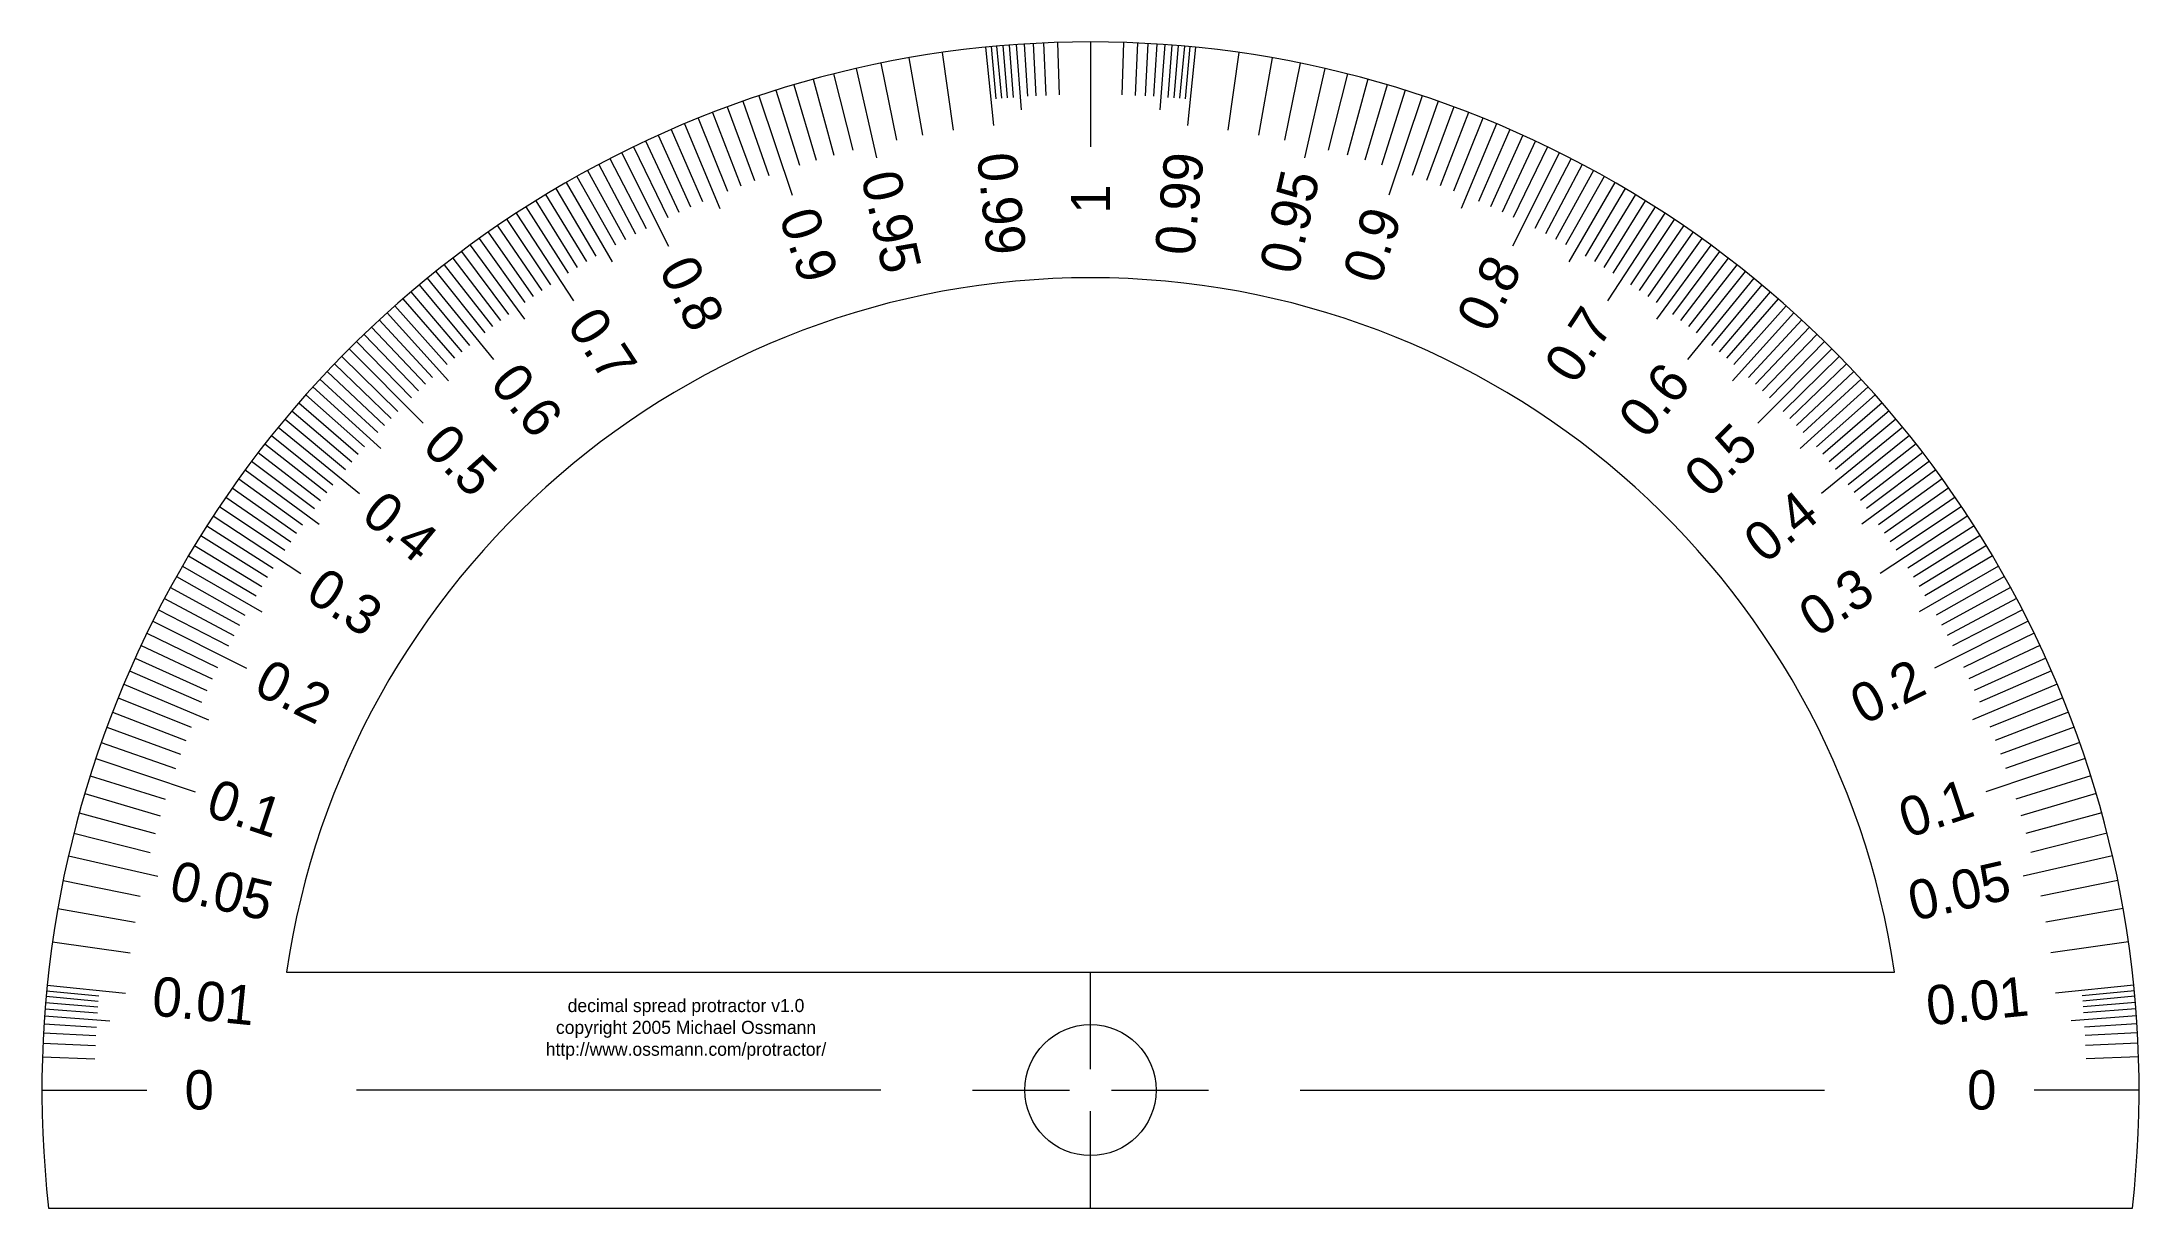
# Model space of a CAD drawing. Header units: centimetres. Extents: x 2 to 18, y 9.1 to 18.
import ezdxf

# ---------------------------------------------------------------- set-up
doc = ezdxf.new("R2010")
doc.units = ezdxf.units.CM
doc.layers.get('0').update_dxf_attribs({"linetype": 'CONTINUOUS', "lineweight": 0})
doc.layers.add('numbers', color=7, linetype='CONTINUOUS', lineweight=0)

msp = doc.modelspace()

# ---------------------------------------------------------------- linework, layer by layer
for p, q in [((9.2, 17.96), (9.26, 17.363)), ((9.241, 17.964), (9.279, 17.566)), ((9.284, 17.968), (9.32, 17.57)), ((9.331, 17.972), (9.364, 17.573)), ((9.38, 17.976), (9.411, 17.577)), ((9.434, 17.98), (9.47, 17.481)), ((9.494, 17.984), (9.519, 17.585)), ((9.562, 17.988), (9.584, 17.589)), ((9.642, 17.992), (9.66, 17.592)), ((9.747, 17.996), (9.76, 17.596)), ((10, 18), (10, 17.2)), ((10.253, 17.996), (10.24, 17.596)), ((10.358, 17.992), (10.34, 17.592)), ((10.438, 17.988), (10.416, 17.589)), ((10.506, 17.984), (10.481, 17.585)), ((10.566, 17.98), (10.53, 17.481)), ((10.62, 17.976), (10.589, 17.577)), ((10.669, 17.972), (10.636, 17.573)), ((10.716, 17.968), (10.68, 17.57)), ((10.759, 17.964), (10.721, 17.566)), ((10.8, 17.96), (10.74, 17.363)), ((8.211, 17.797), (8.368, 17.115)), ((8.4, 17.838), (8.52, 17.25)), ((8.614, 17.879), (8.718, 17.288)), ((8.869, 17.92), (8.953, 17.326)), ((11.131, 17.92), (11.047, 17.326)), ((11.386, 17.879), (11.282, 17.288)), ((11.6, 17.838), (11.48, 17.25)), ((11.789, 17.797), (11.632, 17.115)), ((7.6, 17.632), (7.78, 17.059)), ((7.737, 17.673), (7.907, 17.098)), ((7.883, 17.715), (8.042, 17.136)), ((8.04, 17.756), (8.187, 17.175)), ((11.96, 17.756), (11.813, 17.175)), ((12.117, 17.715), (11.958, 17.136)), ((12.263, 17.673), (12.093, 17.098)), ((12.4, 17.632), (12.22, 17.059)), ((7.116, 17.462), (7.332, 16.902)), ((7.229, 17.505), (7.437, 16.942)), ((7.347, 17.547), (7.546, 16.981)), ((7.47, 17.589), (7.723, 16.831)), ((12.53, 17.589), (12.277, 16.831)), ((12.653, 17.547), (12.454, 16.981)), ((12.771, 17.505), (12.563, 16.942)), ((12.884, 17.462), (12.668, 16.902)), ((6.702, 17.288), (6.949, 16.742)), ((6.8, 17.332), (7.04, 16.782)), ((6.902, 17.376), (7.173, 16.73)), ((7.007, 17.419), (7.231, 16.862)), ((12.993, 17.419), (12.769, 16.862)), ((13.098, 17.376), (12.827, 16.73)), ((13.2, 17.332), (12.96, 16.782)), ((13.298, 17.288), (13.051, 16.742)), ((6.422, 17.155), (6.78, 16.44)), ((6.513, 17.2), (6.774, 16.66)), ((6.606, 17.244), (6.86, 16.701)), ((13.394, 17.244), (13.14, 16.701)), ((13.578, 17.155), (13.22, 16.44)), ((13.487, 17.2), (13.226, 16.66)), ((6.081, 16.974), (6.375, 16.451)), ((6.163, 17.02), (6.451, 16.493)), ((6.248, 17.065), (6.529, 16.536)), ((6.334, 17.111), (6.609, 16.577)), ((13.666, 17.111), (13.391, 16.577)), ((13.752, 17.065), (13.471, 16.536)), ((13.837, 17.02), (13.549, 16.493)), ((13.919, 16.974), (13.625, 16.451)), ((5.843, 16.835), (6.155, 16.323)), ((5.921, 16.882), (6.227, 16.366)), ((6, 16.928), (6.35, 16.322)), ((14, 16.928), (13.65, 16.322)), ((14.079, 16.882), (13.773, 16.366)), ((14.157, 16.835), (13.845, 16.323)), ((5.546, 16.645), (5.88, 16.147)), ((5.618, 16.693), (6.056, 16.024)), ((5.692, 16.741), (6.015, 16.235)), ((5.767, 16.788), (6.084, 16.279)), ((14.233, 16.788), (13.916, 16.279)), ((14.382, 16.693), (13.944, 16.024)), ((14.308, 16.741), (13.985, 16.235)), ((14.454, 16.645), (14.12, 16.147)), ((5.335, 16.499), (5.685, 16.012)), ((5.404, 16.548), (5.749, 16.057)), ((5.475, 16.597), (5.814, 16.102)), ((14.525, 16.597), (14.186, 16.102)), ((14.596, 16.548), (14.251, 16.057)), ((14.665, 16.499), (14.315, 16.012)), ((5.134, 16.35), (5.499, 15.874)), ((5.2, 16.4), (5.56, 15.92)), ((5.267, 16.45), (5.681, 15.885)), ((14.733, 16.45), (14.319, 15.885)), ((14.8, 16.4), (14.44, 15.92)), ((14.866, 16.35), (14.501, 15.874)), ((4.94, 16.197), (5.446, 15.577)), ((5.004, 16.248), (5.379, 15.78)), ((5.068, 16.299), (5.438, 15.827)), ((15.06, 16.197), (14.554, 15.577)), ((14.932, 16.299), (14.562, 15.827)), ((14.996, 16.248), (14.621, 15.78)), ((4.754, 16.04), (5.147, 15.587)), ((4.815, 16.093), (5.204, 15.636)), ((4.878, 16.145), (5.262, 15.684)), ((15.122, 16.145), (14.738, 15.684)), ((15.185, 16.093), (14.796, 15.636)), ((15.246, 16.04), (14.853, 15.587)), ((4.574, 15.879), (4.981, 15.438)), ((4.633, 15.933), (5.103, 15.414)), ((4.693, 15.987), (5.091, 15.538)), ((15.367, 15.933), (14.897, 15.414)), ((15.307, 15.987), (14.909, 15.538)), ((15.426, 15.879), (15.019, 15.438)), ((4.4, 15.713), (4.82, 15.285)), ((4.457, 15.769), (4.873, 15.336)), ((4.515, 15.824), (4.927, 15.387)), ((15.485, 15.824), (15.073, 15.387)), ((15.543, 15.769), (15.127, 15.336)), ((15.6, 15.713), (15.18, 15.285)), ((4.231, 15.543), (4.664, 15.127)), ((4.287, 15.6), (4.715, 15.18)), ((4.343, 15.657), (4.909, 15.091)), ((15.657, 15.657), (15.091, 15.091)), ((15.713, 15.6), (15.285, 15.18)), ((15.769, 15.543), (15.336, 15.127)), ((4.067, 15.367), (4.586, 14.897)), ((4.121, 15.426), (4.562, 15.019)), ((4.176, 15.485), (4.613, 15.073)), ((15.824, 15.485), (15.387, 15.073)), ((15.933, 15.367), (15.414, 14.897)), ((15.879, 15.426), (15.438, 15.019)), ((3.96, 15.246), (4.413, 14.853)), ((4.013, 15.307), (4.462, 14.909)), ((15.987, 15.307), (15.538, 14.909)), ((16.04, 15.246), (15.587, 14.853)), ((3.803, 15.06), (4.423, 14.554)), ((3.855, 15.122), (4.316, 14.738)), ((3.907, 15.185), (4.364, 14.796)), ((16.197, 15.06), (15.577, 14.554)), ((16.093, 15.185), (15.636, 14.796)), ((16.145, 15.122), (15.684, 14.738)), ((3.701, 14.932), (4.173, 14.562)), ((3.752, 14.996), (4.22, 14.621)), ((16.248, 14.996), (15.78, 14.621)), ((16.299, 14.932), (15.827, 14.562)), ((3.55, 14.733), (4.115, 14.319)), ((3.6, 14.8), (4.08, 14.44)), ((3.65, 14.866), (4.126, 14.501)), ((16.35, 14.866), (15.874, 14.501)), ((16.45, 14.733), (15.885, 14.319)), ((16.4, 14.8), (15.92, 14.44)), ((3.452, 14.596), (3.943, 14.251)), ((3.501, 14.665), (3.988, 14.315)), ((16.499, 14.665), (16.012, 14.315)), ((16.548, 14.596), (16.057, 14.251)), ((3.355, 14.454), (3.853, 14.12)), ((3.403, 14.525), (3.898, 14.186)), ((16.597, 14.525), (16.102, 14.186)), ((16.645, 14.454), (16.147, 14.12)), ((3.259, 14.308), (3.765, 13.985)), ((3.307, 14.382), (3.976, 13.944)), ((16.693, 14.382), (16.024, 13.944)), ((16.741, 14.308), (16.235, 13.985)), ((3.165, 14.157), (3.677, 13.845)), ((3.212, 14.233), (3.721, 13.916)), ((16.788, 14.233), (16.279, 13.916)), ((16.835, 14.157), (16.323, 13.845)), ((3.072, 14), (3.678, 13.65)), ((3.118, 14.079), (3.634, 13.773)), ((16.928, 14), (16.322, 13.65)), ((16.882, 14.079), (16.366, 13.773)), ((2.98, 13.837), (3.507, 13.549)), ((3.026, 13.919), (3.549, 13.625)), ((16.974, 13.919), (16.451, 13.625)), ((17.02, 13.837), (16.493, 13.549)), ((2.889, 13.666), (3.423, 13.391)), ((2.935, 13.752), (3.464, 13.471)), ((17.065, 13.752), (16.536, 13.471)), ((17.111, 13.666), (16.577, 13.391)), ((2.8, 13.487), (3.34, 13.226)), ((2.845, 13.578), (3.56, 13.22)), ((17.155, 13.578), (16.44, 13.22)), ((17.2, 13.487), (16.66, 13.226)), ((2.712, 13.298), (3.258, 13.051)), ((2.756, 13.394), (3.299, 13.14)), ((17.244, 13.394), (16.701, 13.14)), ((17.288, 13.298), (16.742, 13.051)), ((2.668, 13.2), (3.218, 12.96)), ((17.332, 13.2), (16.782, 12.96)), ((2.581, 12.993), (3.138, 12.769)), ((2.624, 13.098), (3.27, 12.827)), ((17.376, 13.098), (16.73, 12.827)), ((17.419, 12.993), (16.862, 12.769)), ((2.538, 12.884), (3.098, 12.668)), ((17.462, 12.884), (16.902, 12.668)), ((2.453, 12.653), (3.019, 12.454)), ((2.495, 12.771), (3.058, 12.563)), ((17.505, 12.771), (16.942, 12.563)), ((17.547, 12.653), (16.981, 12.454)), ((2.411, 12.53), (3.169, 12.277)), ((17.589, 12.53), (16.831, 12.277)), ((2.368, 12.4), (2.941, 12.22)), ((17.632, 12.4), (17.059, 12.22)), ((2.327, 12.263), (2.902, 12.093)), ((17.673, 12.263), (17.098, 12.093)), ((2.285, 12.117), (2.864, 11.958)), ((17.715, 12.117), (17.136, 11.958)), ((2.244, 11.96), (2.825, 11.813)), ((17.756, 11.96), (17.175, 11.813)), ((2.203, 11.789), (2.885, 11.632)), ((17.797, 11.789), (17.115, 11.632)), ((2.162, 11.6), (2.75, 11.48)), ((17.838, 11.6), (17.25, 11.48)), ((2.121, 11.386), (2.712, 11.282)), ((17.879, 11.386), (17.288, 11.282)), ((2.08, 11.131), (2.674, 11.047)), ((17.92, 11.131), (17.326, 11.047)), ((3.866, 10.9), (16.134, 10.9)), ((10, 10.16), (10, 10.9)), ((2.036, 10.759), (2.434, 10.721)), ((2.04, 10.8), (2.637, 10.74)), ((17.96, 10.8), (17.363, 10.74)), ((17.964, 10.759), (17.566, 10.721)), ((2.02, 10.566), (2.519, 10.53)), ((2.024, 10.62), (2.423, 10.589)), ((2.028, 10.669), (2.427, 10.636)), ((2.032, 10.716), (2.43, 10.68)), ((17.98, 10.566), (17.481, 10.53)), ((17.968, 10.716), (17.57, 10.68)), ((17.972, 10.669), (17.573, 10.636)), ((17.976, 10.62), (17.577, 10.589)), ((2.012, 10.438), (2.411, 10.416)), ((2.016, 10.506), (2.415, 10.481)), ((17.984, 10.506), (17.585, 10.481)), ((17.988, 10.438), (17.589, 10.416)), ((2.004, 10.253), (2.404, 10.24)), ((2.008, 10.358), (2.408, 10.34)), ((17.992, 10.358), (17.592, 10.34)), ((17.996, 10.253), (17.596, 10.24)), ((2, 10), (2.8, 10)), ((8.4, 10), (4.4, 10)), ((9.1, 10), (9.84, 10)), ((10.16, 10), (10.9, 10)), ((11.6, 10), (15.6, 10)), ((18, 10), (17.2, 10)), ((10, 9.1), (10, 9.84)), ((2.051, 9.1), (17.949, 9.1))]:
    msp.add_line(p, q)
msp.add_circle((10, 10), 0.5)
for radius, start, end in [(8, 353.5406, 186.4594), (6.2, 8.3466, 171.6534)]:
    msp.add_arc((10, 10), radius, start, end)

# ---------------------------------------------------------------- texts
at = {"layer": 'numbers', "char_height": 0.3, "width": 100, "attachment_point": 5}
for s, insert, rotation in [('0.99', (9.32, 16.766), 275.7392), ('0.99', (10.68, 16.766), 84.2608), ('0.95', (8.479, 16.628), 282.921), ('0.95', (11.521, 16.628), 77.079), ('1', (10, 16.8), 90), ('0.9', (7.85, 16.451), 288.4349), ('0.9', (12.15, 16.451), 71.5651), ('0.8', (6.959, 16.082), 296.5651), ('0.8', (13.041, 16.082), 63.4349), ('0.7', (6.275, 15.689), 303.2109), ('0.7', (13.725, 15.689), 56.7891), ('0.6', (5.699, 15.267), 309.2315), ('0.6', (14.301, 15.267), 50.7685), ('0.5', (5.192, 14.808), 315), ('0.5', (14.808, 14.808), 45), ('0.4', (15.267, 14.301), 39.2315), ('0.4', (4.733, 14.301), 320.7685), ('0.3', (4.311, 13.725), 326.7891), ('0.3', (15.689, 13.725), 33.2109), ('0.2', (3.918, 13.041), 333.4349), ('0.2', (16.082, 13.041), 26.5651), ('0.1', (3.549, 12.15), 341.5651), ('0.1', (16.451, 12.15), 18.4349), ('0.05', (3.372, 11.521), 347.079), ('0.05', (16.628, 11.521), 12.921), ('0.01', (3.234, 10.68), 354.2608), ('0.01', (16.766, 10.68), 5.7392)]:
    msp.add_mtext(s, dxfattribs=dict(at, insert=insert, rotation=rotation))
at = {"layer": 'numbers', "width": 100, "attachment_point": 5}
for s, insert, char_height in [('decimal\\~spread\\~protractor\\~v1.0\\Pcopyright\\~2005\\~Michael\\~Ossmann\\Phttp://www.ossmann.com/protractor/', (6.914, 10.464), 0.1), ('0', (3.2, 10), 0.3), ('0', (16.8, 10), 0.3)]:
    msp.add_mtext(s, dxfattribs=dict(at, insert=insert, char_height=char_height))

doc.saveas('drawing.dxf')
